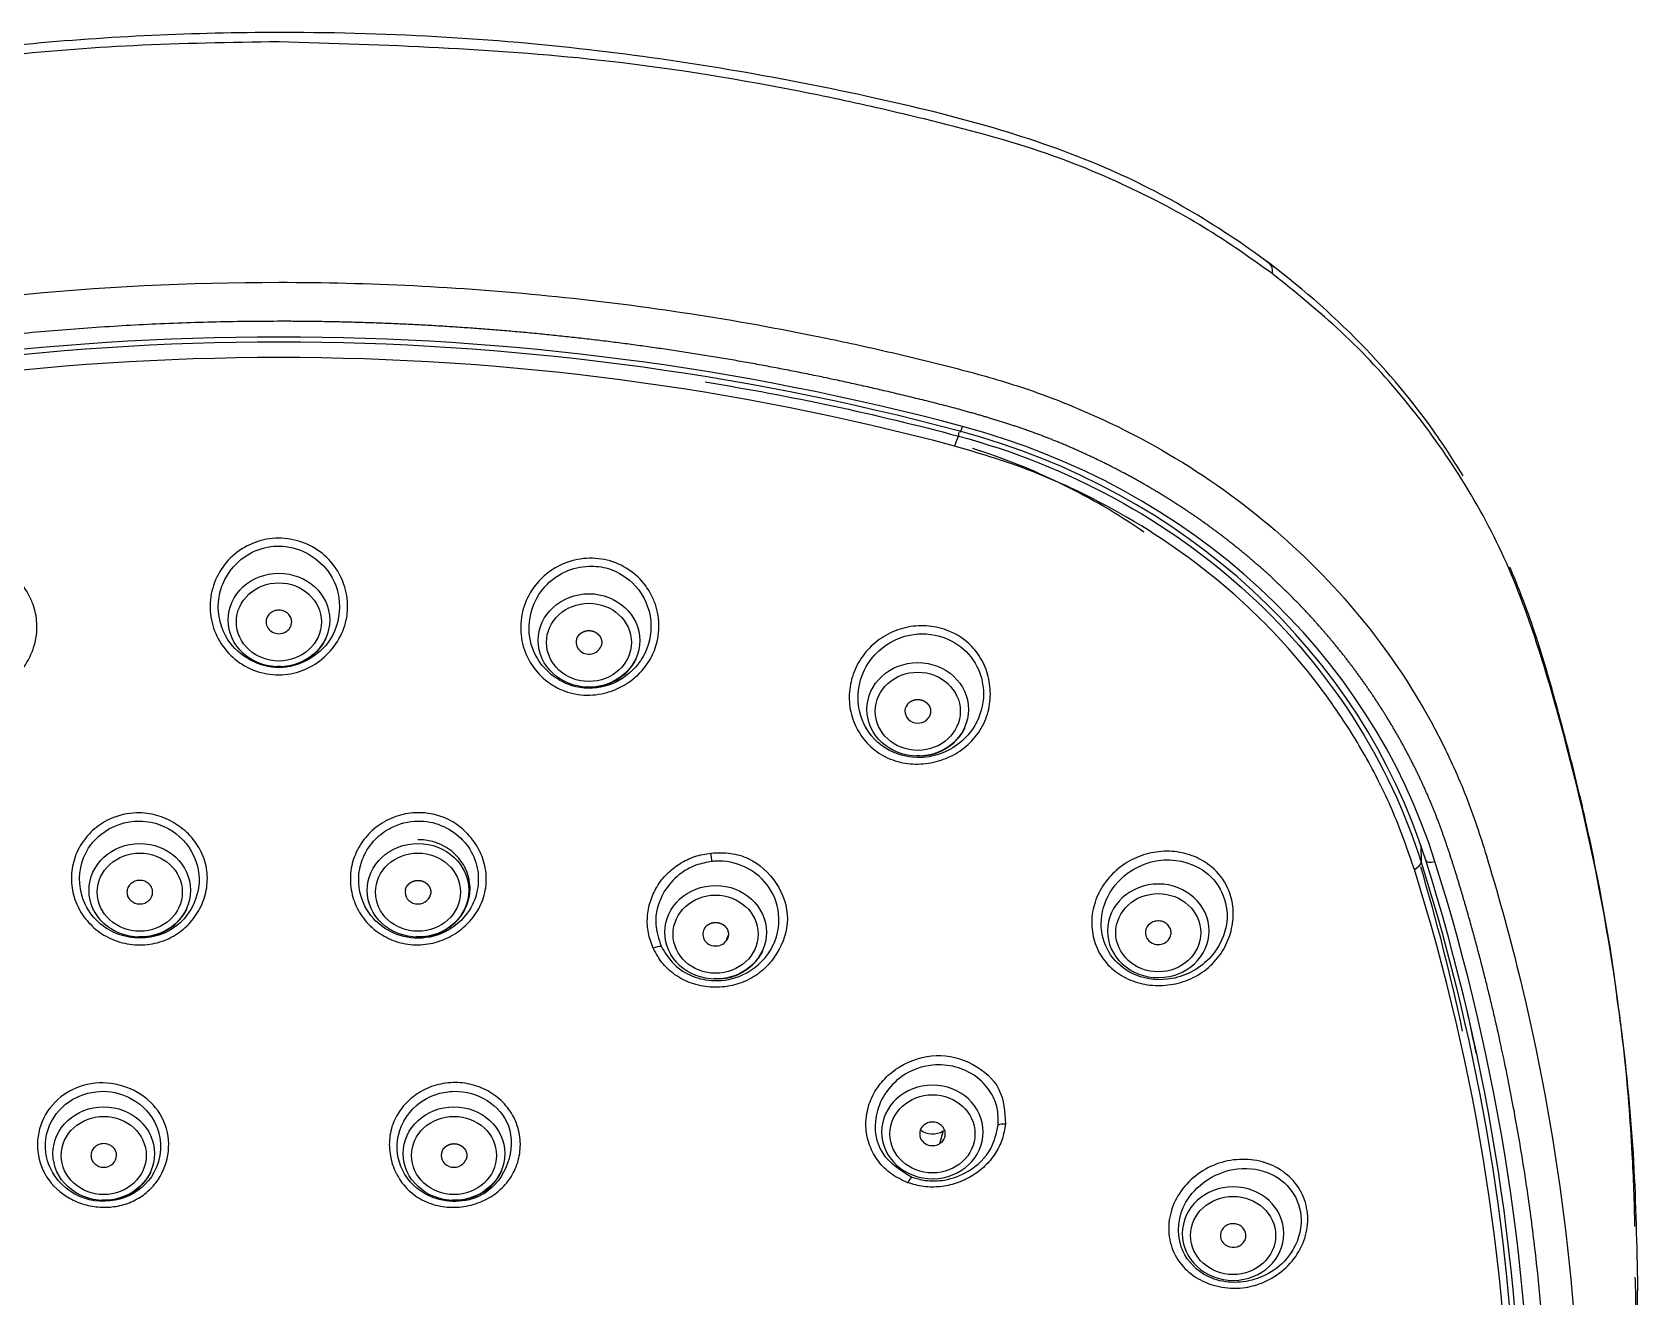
# Model space of a CAD drawing. Extents: x -3383 to -2963, y -4299 to -3705.
# Drawn here: x -3177.39 to -3167.36, y -4033.62 to -4025.72 of the extents above; entities that cross this region are included whole.
import ezdxf

# ---------------------------------------------------------------- set-up
doc = ezdxf.new("R2010")
doc.units = 0
doc.header["$LTSCALE"] = 7
doc.layers.add('6', color=7, linetype='CONTINUOUS')

msp = doc.modelspace()

# ---------------------------------------------------------------- linework, layer by layer
at = {"layer": '6', "color": 3, "linetype": 'Continuous'}
for p, q in [((-3171.600891, -4028.223936), (-3171.600752, -4028.245831)), ((-3168.712415, -4030.801003), (-3168.710135, -4030.906657)), ((-3173.051646, -4031.397781), (-3173.0397, -4031.365185)), ((-3171.697014, -4032.58595), (-3171.718877, -4032.665236))]:
    msp.add_line(p, q, dxfattribs=at)
at = {"layer": '6', "color": 7, "linetype": 'Continuous'}
for centre, major_axis, start_param, end_param in [((-3175.846366, -4041.73779), (-15.329478, 0), 4.430061737, 4.994716223), ((-3175.846366, -4041.714551), (15.26948, 0), 1.288469084, 1.85312357), ((-3172.78186, -4031.989871), (4.26948, 0), 0.282327243, 1.288469084), ((-3172.78186, -4032.013111), (-4.329478, 0), 3.423919897, 4.430061737), ((-3172.78186, -4031.71636), (-3.898941, 0), 4.068778229, 4.380509253), ((-3175.846366, -4029.406475), (-0.08, 0), 0, 3.141592654), ((-3173.909404, -4029.534095), (0.08, 0), 2.827433388, 5.969026042), ((-3171.854974, -4029.964596), (0.08, 0), 2.513274123, 5.654866776), ((-3183.346366, -4034.638638), (-15.176158, 0), 3.334325117, 3.409909407), ((-3183.346366, -4034.810765), (15.26948, 0), 6.000858064, 6.56551255), ((-3183.346366, -4034.834004), (-15.329478, 0), 2.859265411, 3.423919897), ((-3176.715263, -4031.094348), (-0.08, 0), 0.196349541, 3.337942194), ((-3174.97747, -4031.094348), (0.08, 0), 2.945243113, 6.086835766), ((-3173.118164, -4031.356868), (0.08, 0), 2.552544031, 5.694136685), ((-3170.352686, -4031.347459), (-0.08, 0), 5.340707511, 8.482300165), ((-3170.352686, -4031.335737), (-0.317321, 0), 1.583264352, 3.141592755), ((-3183.346366, -4034.661878), (15.236156, 0), 6.466892111, 6.485508068), ((-3171.763322, -4032.604006), (-0.08, 0), 5.301437603, 8.443030257), ((-3171.763322, -4032.494602), (-0.119351, 0), 7.168967501, 8.443030257), ((-3171.763322, -4032.592284), (-0.317321, 0), 1.583264352, 3.141592755), ((-3176.940371, -4032.738831), (-0.08, 0), 0.392699082, 3.534291735), ((-3174.752362, -4032.738831), (0.08, 0), 2.748893572, 5.890486225), ((-3169.885008, -4033.238571), (-0.08, 0), 5.026548246, 8.168140899), ((-3169.885008, -4033.226849), (-0.317321, 0), 1.583264352, 3.141592755)]:
    msp.add_ellipse(centre, major_axis=major_axis, ratio=0.920505, start_param=start_param, end_param=end_param, dxfattribs=at)
at = {"layer": '6', "color": 3, "linetype": 'Continuous'}
for centre, major_axis, ratio, start_param, end_param in [((-3171.575704, -4028.162141), (-0.015479, -0.057969), 0.108854, 5.904811279, 7.46688096), ((-3168.623788, -4030.879395), (-0.057226, -0.018033), 0.375262, 6.174203532, 7.736273212), ((-3170.352686, -4031.335737), (-0.317321, 0), 0.920505, 3.141592755, 6.283185307), ((-3170.352686, -4031.335737), (-0.317321, 0), 0.920505, 0, 1.570796595), ((-3170.352686, -4031.335737), (-0.317321, 0), 0.920505, 1.570796152, 1.583264352), ((-3171.763322, -4032.592284), (-0.317321, 0), 0.920505, 3.141592755, 6.283185307), ((-3171.763322, -4032.592284), (-0.317321, 0), 0.920505, 0, 1.570796595), ((-3171.763322, -4032.592284), (-0.317321, 0), 0.920505, 1.570796152, 1.583264352), ((-3169.885008, -4033.226849), (-0.317321, 0), 0.920505, 3.141592755, 6.283185307), ((-3169.885008, -4033.226849), (-0.317321, 0), 0.920505, 0, 1.570796595), ((-3169.885008, -4033.226849), (-0.317321, 0), 0.920505, 1.570796152, 1.583264352)]:
    msp.add_ellipse(centre, major_axis=major_axis, ratio=ratio, start_param=start_param, end_param=end_param, dxfattribs=at)
at = {"layer": '6', "color": 7, "linetype": 'Continuous'}
for centre in [(-3175.846366, -4029.394753), (-3173.909404, -4029.522373), (-3171.854974, -4029.952874), (-3176.715263, -4031.082626), (-3174.97747, -4031.082626), (-3173.118164, -4031.345146), (-3176.940371, -4032.727109), (-3174.752362, -4032.727109)]:
    msp.add_ellipse(centre, major_axis=(-0.317321, 0), ratio=0.920505, dxfattribs=at)
at = {"layer": '6', "color": 3, "linetype": 'Continuous'}
for centre in [(-3175.846366, -4029.406475), (-3173.909404, -4029.534095), (-3171.854974, -4029.964596), (-3176.715263, -4031.094348), (-3174.97747, -4031.094348), (-3173.118164, -4031.356868), (-3170.352686, -4031.347459), (-3171.763322, -4032.604006), (-3176.940371, -4032.738831), (-3174.752362, -4032.738831), (-3169.885008, -4033.238571)]:
    msp.add_ellipse(centre, major_axis=(0.265359, 0), ratio=0.920505, dxfattribs=at)
at = {"layer": '6', "color": 7, "linetype": 'Continuous'}
for points, degree, knots in [([(-3175.845928, -4025.72491), (-3176.377061, -4025.725051), (-3177.43173, -4025.774843), (-3178.743355, -4025.958086), (-3179.782116, -4026.18402), (-3180.583049, -4026.38529), (-3181.365153, -4026.716005), (-3181.840893, -4027.019949), (-3182.06729, -4027.19257)], 3, [0, 0, 0, 0, 0.243374034, 0.486119017, 0.608044939, 0.733768683, 0.866718888, 1, 1, 1, 1]), ([(-3169.625768, -4027.192253), (-3169.956407, -4026.940748), (-3170.517146, -4026.607556), (-3171.387423, -4026.307102), (-3172.439586, -4026.053021), (-3173.938421, -4025.792259), (-3175.19845, -4025.722457), (-3175.883776, -4025.724964)], 3, [0, 0, 0, 0, 0.191298929, 0.304437957, 0.421862949, 0.688228514, 1, 1, 1, 1]), ([(-3168.448404, -4028.494038), (-3168.501623, -4028.405688), (-3168.690852, -4028.114476), (-3169.086693, -4027.640982), (-3169.475862, -4027.301998), (-3169.695341, -4027.140081)], 3, [0, 0, 0, 0, 0.169607065, 0.569441374, 1, 1, 1, 1]), ([(-3183.978728, -4034.770891), (-3183.978138, -4034.253345), (-3183.916297, -4033.218396), (-3183.71188, -4032.067788), (-3183.519398, -4031.312201), (-3183.430293, -4030.999411), (-3183.354293, -4030.750379), (-3183.269733, -4030.503658), (-3182.985861, -4029.841295), (-3182.256677, -4028.866739), (-3181.19815, -4028.196078), (-3180.478944, -4027.934516), (-3180.210952, -4027.856957), (-3179.805411, -4027.751831), (-3178.373771, -4027.424977), (-3176.408018, -4027.22904), (-3174.161422, -4027.340986), (-3172.912279, -4027.528385), (-3172.091856, -4027.705184), (-3171.752203, -4027.787067), (-3171.481771, -4027.856927), (-3171.21384, -4027.934676), (-3170.494503, -4028.195771), (-3169.435951, -4028.866835), (-3168.707205, -4029.841368), (-3168.422826, -4030.50361), (-3168.338472, -4030.750388), (-3168.224107, -4031.123837), (-3167.868348, -4032.442294), (-3167.715184, -4033.735799), (-3167.714005, -4034.770891)], 3, [0, 0, 0, 0, 0.0625, 0.125, 0.140625, 0.15625, 0.1640625, 0.171875, 0.1875, 0.25, 0.3125, 0.328125, 0.3359375, 0.34375, 0.375, 0.5, 0.5625, 0.625, 0.640625, 0.65625, 0.6640625, 0.671875, 0.6875, 0.75, 0.8125, 0.828125, 0.8359375, 0.84375, 0.875, 1, 1, 1, 1]), ([(-3168.752575, -4030.953176), (-3168.793441, -4030.834962), (-3168.875166, -4030.598553), (-3169.043955, -4030.259786), (-3169.278549, -4029.883306), (-3169.601019, -4029.484226), (-3170.085521, -4029.038053), (-3170.64882, -4028.675187), (-3171.196995, -4028.433285), (-3171.507806, -4028.342586), (-3171.626122, -4028.30806)], 3, [0, 0, 0, 0, 0.095304156, 0.190593741, 0.285868658, 0.428707048, 0.571535571, 0.769338001, 0.912194553, 1, 1, 1, 1]), ([(-3175.846366, -4029.737015), (-3175.896291, -4029.7372), (-3175.995724, -4029.719317), (-3176.126674, -4029.645274), (-3176.223184, -4029.531985), (-3176.276075, -4029.394279), (-3176.279764, -4029.247345), (-3176.233423, -4029.107232), (-3176.142543, -4028.98912), (-3176.015389, -4028.908693), (-3175.868103, -4028.874891), (-3175.718103, -4028.893945), (-3175.583691, -4028.961887), (-3175.480981, -4029.069733), (-3175.430907, -4029.182663), (-3175.413438, -4029.292445), (-3175.420559, -4029.404757), (-3175.473123, -4029.531921), (-3175.570022, -4029.642749), (-3175.698128, -4029.718492), (-3175.796776, -4029.736832), (-3175.846366, -4029.737015)], 3, [0, 0, 0, 0, 0.054957709, 0.109490666, 0.164289101, 0.219003888, 0.273653641, 0.328217091, 0.383219752, 0.437999616, 0.492552925, 0.547180511, 0.60179969, 0.656763672, 0.711023748, 0.73867027, 0.782564412, 0.83722023, 0.891440325, 0.945410901, 1, 1, 1, 1]), ([(-3177.659223, -4029.84707), (-3177.706987, -4029.861478), (-3177.807782, -4029.872767), (-3177.956251, -4029.839013), (-3178.083573, -4029.757337), (-3178.17603, -4029.639729), (-3178.223741, -4029.499488), (-3178.221258, -4029.351862), (-3178.169654, -4029.21289), (-3178.07233, -4029.0995), (-3177.941429, -4029.024966), (-3177.791739, -4029.00004), (-3177.641935, -4029.026877), (-3177.510549, -4029.101469), (-3177.428389, -4029.196132), (-3177.378544, -4029.296946), (-3177.351649, -4029.407059), (-3177.363619, -4029.544112), (-3177.422921, -4029.67799), (-3177.522722, -4029.787019), (-3177.611698, -4029.832735), (-3177.659223, -4029.84707)], 3, [0, 0, 0, 0, 0.05491055, 0.109452162, 0.164306498, 0.21902058, 0.273573744, 0.328143047, 0.383179674, 0.437915395, 0.49248952, 0.547219008, 0.601780036, 0.65667489, 0.710948711, 0.738601629, 0.782481288, 0.837135639, 0.89136466, 0.945364192, 1, 1, 1, 1]), ([(-3174.03351, -4029.84707), (-3174.057599, -4029.83994), (-3174.104116, -4029.821381), (-3174.18832, -4029.769468), (-3174.274097, -4029.67916), (-3174.332316, -4029.543301), (-3174.341703, -4029.395954), (-3174.301159, -4029.253422), (-3174.228712, -4029.151707), (-3174.152992, -4029.087586), (-3174.066992, -4029.036769), (-3173.944507, -4029.002642), (-3173.792988, -4029.012438), (-3173.65519, -4029.073711), (-3173.564852, -4029.160066), (-3173.51391, -4029.24378), (-3173.478124, -4029.334223), (-3173.466765, -4029.432363), (-3173.482996, -4029.542726), (-3173.52358, -4029.648691), (-3173.597153, -4029.737198), (-3173.67648, -4029.795746), (-3173.742225, -4029.829865), (-3173.812547, -4029.853222), (-3173.885872, -4029.864896), (-3173.960596, -4029.863922), (-3174.00955, -4029.854162), (-3174.03351, -4029.84707)], 3, [0, 0, 0, 0, 0.027712781, 0.055136749, 0.109598284, 0.164295277, 0.218928051, 0.273619182, 0.328122092, 0.35555649, 0.38319919, 0.43793717, 0.492432963, 0.546917111, 0.601518643, 0.629226407, 0.656703625, 0.710887278, 0.738480382, 0.782297181, 0.83685806, 0.864059197, 0.891187323, 0.918246426, 0.945282179, 0.972436815, 1, 1, 1, 1]), ([(-3167.483196, -4031.774961), (-3167.489141, -4031.724607), (-3167.518968, -4031.487832), (-3167.589087, -4031.088873), (-3167.699632, -4030.554193), (-3167.844646, -4029.991257), (-3167.98834, -4029.482591), (-3168.111615, -4029.167623), (-3168.156142, -4029.064352)], 3, [0, 0, 0, 0, 0.055021959, 0.258726695, 0.434104235, 0.641592492, 0.881127326, 1, 1, 1, 1]), ([(-3172.097406, -4030.225416), (-3172.133363, -4030.201686), (-3172.196804, -4030.143046), (-3172.261108, -4030.031857), (-3172.288906, -4029.90674), (-3172.277933, -4029.778557), (-3172.231114, -4029.657587), (-3172.150325, -4029.554296), (-3172.043004, -4029.477383), (-3171.918107, -4029.432409), (-3171.785567, -4029.426203), (-3171.643847, -4029.460401), (-3171.522083, -4029.541172), (-3171.441756, -4029.65752), (-3171.402548, -4029.777561), (-3171.398006, -4029.904547), (-3171.430249, -4030.029961), (-3171.500672, -4030.14143), (-3171.602617, -4030.226575), (-3171.72332, -4030.279934), (-3171.852888, -4030.2999), (-3171.98278, -4030.284586), (-3172.06175, -4030.248946), (-3172.097406, -4030.225416)], 3, [0, 0, 0, 0, 0.047225878, 0.094063536, 0.141052744, 0.188027902, 0.234998582, 0.282017718, 0.328978614, 0.375934696, 0.422886564, 0.46984463, 0.532180577, 0.578498599, 0.624980269, 0.671670377, 0.718628375, 0.766464371, 0.813636156, 0.860336787, 0.906832904, 0.953170953, 1, 1, 1, 1]), ([(-3175.854634, -4029.681983), (-3175.828835, -4029.684881), (-3175.762875, -4029.684386), (-3175.6604, -4029.641307), (-3175.587182, -4029.573777), (-3175.55779, -4029.524633), (-3175.55031, -4029.509263)], 3, [0, 0, 0, 0, 0.199776027, 0.5291137, 0.858579654, 1, 1, 1, 1]), ([(-3173.985488, -4029.511339), (-3173.980551, -4029.497418), (-3173.970236, -4029.48627), (-3173.965214, -4029.480842), (-3173.958928, -4029.476268), (-3173.952811, -4029.471817), (-3173.945723, -4029.468481), (-3173.938827, -4029.465236), (-3173.931117, -4029.463224), (-3173.923616, -4029.461267), (-3173.91568, -4029.460682), (-3173.90796, -4029.460113), (-3173.900001, -4029.46097), (-3173.892257, -4029.461804), (-3173.884682, -4029.464059), (-3173.877313, -4029.466253), (-3173.870316, -4029.469849), (-3173.863509, -4029.473347), (-3173.857448, -4029.478099), (-3173.851552, -4029.482722), (-3173.846582, -4029.488508), (-3173.841747, -4029.494138), (-3173.838123, -4029.500663), (-3173.834598, -4029.507011), (-3173.832412, -4029.514108), (-3173.830286, -4029.521012), (-3173.82965, -4029.528317), (-3173.829032, -4029.535424), (-3173.829963, -4029.54275), (-3173.830869, -4029.549878), (-3173.833319, -4029.556851)], 2, [0, 0, 0, 0.125, 0.125, 0.1875, 0.1875, 0.25, 0.25, 0.3125, 0.3125, 0.375, 0.375, 0.4375, 0.4375, 0.5, 0.5, 0.5625, 0.5625, 0.625, 0.625, 0.6875, 0.6875, 0.75, 0.75, 0.8125, 0.8125, 0.875, 0.875, 0.9375, 0.9375, 1, 1, 1]), ([(-3172.062701, -4030.190992), (-3171.983124, -4030.243278), (-3171.781894, -4030.285818), (-3171.571602, -4030.164302), (-3171.462708, -4030.002584), (-3171.425834, -4029.829716), (-3171.492848, -4029.640444), (-3171.64438, -4029.504424), (-3171.799757, -4029.473138), (-3171.971, -4029.496497), (-3172.122489, -4029.582779), (-3172.239, -4029.787007), (-3172.229611, -4030.021148), (-3172.124747, -4030.150225), (-3172.062701, -4030.190992)], 3, [0, 0, 0, 0, 0.117062017, 0.230399572, 0.271690186, 0.357387465, 0.441471577, 0.515038313, 0.604287033, 0.625050546, 0.726858123, 0.801706561, 0.908728792, 1, 1, 1, 1]), ([(-3173.917671, -4029.809603), (-3173.891872, -4029.812501), (-3173.825912, -4029.812006), (-3173.723437, -4029.768927), (-3173.650219, -4029.701397), (-3173.620827, -4029.652253), (-3173.613347, -4029.636883)], 3, [0, 0, 0, 0, 0.199776027, 0.5291137, 0.858579654, 1, 1, 1, 1]), ([(-3171.919696, -4029.921311), (-3171.910327, -4029.909475), (-3171.896774, -4029.901807), (-3171.890176, -4029.898074), (-3171.882662, -4029.895511), (-3171.87535, -4029.893018), (-3171.867489, -4029.891862), (-3171.859842, -4029.890737), (-3171.851834, -4029.891017), (-3171.844043, -4029.891289), (-3171.836299, -4029.89299), (-3171.828765, -4029.894645), (-3171.821484, -4029.897724), (-3171.814398, -4029.90072), (-3171.807951, -4029.905019), (-3171.80168, -4029.909202), (-3171.796232, -4029.914612), (-3171.790932, -4029.919876), (-3171.786763, -4029.926119), (-3171.782708, -4029.932192), (-3171.779924, -4029.939109), (-3171.777215, -4029.94584), (-3171.775959, -4029.953076), (-3171.774737, -4029.960115), (-3171.775041, -4029.967487), (-3171.775337, -4029.974658), (-3171.777185, -4029.981786), (-3171.778982, -4029.988721), (-3171.782327, -4029.995423), (-3171.785582, -4030.001945), (-3171.790253, -4030.00788)], 2, [0, 0, 0, 0.125, 0.125, 0.1875, 0.1875, 0.25, 0.25, 0.3125, 0.3125, 0.375, 0.375, 0.4375, 0.4375, 0.5, 0.5, 0.5625, 0.5625, 0.625, 0.625, 0.6875, 0.6875, 0.75, 0.75, 0.8125, 0.8125, 0.875, 0.875, 0.9375, 0.9375, 1, 1, 1]), ([(-3171.863242, -4030.240104), (-3171.837443, -4030.243001), (-3171.771483, -4030.242506), (-3171.669008, -4030.199427), (-3171.59579, -4030.131897), (-3171.566398, -4030.082753), (-3171.558918, -4030.067383)], 3, [0, 0, 0, 0, 0.199776027, 0.5291137, 0.858579654, 1, 1, 1, 1]), ([(-3176.636598, -4031.416681), (-3176.677989, -4031.424351), (-3176.762874, -4031.427108), (-3176.885927, -4031.395714), (-3176.994148, -4031.331132), (-3177.077541, -4031.238696), (-3177.131187, -4031.128097), (-3177.148705, -4031.007354), (-3177.129736, -4030.886793), (-3177.076059, -4030.775788), (-3176.990403, -4030.685211), (-3176.869805, -4030.615706), (-3176.729804, -4030.589731), (-3176.592141, -4030.614312), (-3176.479754, -4030.66842), (-3176.386082, -4030.749973), (-3176.318802, -4030.854736), (-3176.288004, -4030.974958), (-3176.29702, -4031.097697), (-3176.341519, -4031.211133), (-3176.41597, -4031.307898), (-3176.515924, -4031.381466), (-3176.595334, -4031.409036), (-3176.636598, -4031.416681)], 3, [0, 0, 0, 0, 0.047246983, 0.094025389, 0.140993737, 0.188059034, 0.234982805, 0.281665124, 0.328546457, 0.375781731, 0.422910624, 0.469719442, 0.532044066, 0.578335176, 0.624740174, 0.671353132, 0.71831337, 0.766310936, 0.813525496, 0.860120908, 0.906513949, 0.952898875, 1, 1, 1, 1]), ([(-3175.056135, -4031.416681), (-3175.09764, -4031.409235), (-3175.177594, -4031.38185), (-3175.279615, -4031.309371), (-3175.355025, -4031.21148), (-3175.396948, -4031.096443), (-3175.404312, -4030.974677), (-3175.374243, -4030.855976), (-3175.310213, -4030.750282), (-3175.217524, -4030.665769), (-3175.102759, -4030.611824), (-3174.963831, -4030.589871), (-3174.823863, -4030.615306), (-3174.705703, -4030.686731), (-3174.622107, -4030.776512), (-3174.566282, -4030.885141), (-3174.543826, -4031.00602), (-3174.561239, -4031.128542), (-3174.617025, -4031.239436), (-3174.702362, -4031.329221), (-3174.809112, -4031.393029), (-3174.930492, -4031.426371), (-3175.01491, -4031.424078), (-3175.056135, -4031.416681)], 3, [0, 0, 0, 0, 0.047329689, 0.094095433, 0.140993166, 0.188017837, 0.234983735, 0.281785428, 0.328666675, 0.375845003, 0.422991118, 0.469855461, 0.532019703, 0.578288765, 0.624748318, 0.671426628, 0.718415671, 0.766386542, 0.813581413, 0.860194732, 0.90661568, 0.952990257, 1, 1, 1, 1]), ([(-3174.985738, -4031.369856), (-3174.959939, -4031.372754), (-3174.893979, -4031.372259), (-3174.791504, -4031.329179), (-3174.701362, -4031.24604), (-3174.651554, -4031.136447), (-3174.648999, -4031.018955), (-3174.692317, -4030.91014), (-3174.77426, -4030.824056), (-3174.876313, -4030.775935), (-3174.945943, -4030.766809), (-3174.97747, -4030.76664)], 3, [0, 0, 0, 0, 0.073870303, 0.195648046, 0.317473222, 0.438159006, 0.556787263, 0.673880596, 0.791172472, 0.909987686, 1, 1, 1, 1]), ([(-3170.686726, -4031.523953), (-3170.712292, -4031.491426), (-3170.751961, -4031.418218), (-3170.774769, -4031.295184), (-3170.75829, -4031.169406), (-3170.703794, -4031.052426), (-3170.618465, -4030.953083), (-3170.507613, -4030.880624), (-3170.381356, -4030.840415), (-3170.24978, -4030.834864), (-3170.124201, -4030.866857), (-3170.003431, -4030.939245), (-3169.916612, -4031.04959), (-3169.880877, -4031.181987), (-3169.885383, -4031.305918), (-3169.924883, -4031.426186), (-3169.998225, -4031.534192), (-3170.10234, -4031.617691), (-3170.226137, -4031.667747), (-3170.335041, -4031.680389), (-3170.42026, -4031.673559), (-3170.502852, -4031.65569), (-3170.599511, -4031.612446), (-3170.661277, -4031.556331), (-3170.686726, -4031.523953)], 3, [0, 0, 0, 0, 0.047151818, 0.094006455, 0.141003521, 0.188016207, 0.234967556, 0.281834688, 0.328789184, 0.375835912, 0.422771915, 0.469639749, 0.532198714, 0.57854152, 0.624943884, 0.67152841, 0.71839829, 0.766190737, 0.813368819, 0.860072946, 0.883402562, 0.906683479, 0.953064327, 1, 1, 1, 1]), ([(-3173.140951, -4030.902407), (-3173.174904, -4030.908611), (-3173.249332, -4030.922211), (-3173.356751, -4030.985585), (-3173.462558, -4031.105734), (-3173.510051, -4031.275167), (-3173.472919, -4031.387505), (-3173.458057, -4031.432467)], 3, [0, 0, 0, 0, 0.140817957, 0.308693686, 0.50144699, 0.80045913, 1, 1, 1, 1]), ([(-3173.458057, -4031.432467), (-3173.434021, -4031.472261), (-3173.386463, -4031.550996), (-3173.265265, -4031.625874), (-3173.113865, -4031.658259), (-3172.924632, -4031.620564), (-3172.750923, -4031.466473), (-3172.701314, -4031.237699), (-3172.78041, -4031.042629), (-3172.931256, -4030.922405), (-3173.064144, -4030.89604), (-3173.133363, -4030.901778), (-3173.140951, -4030.902407)], 3, [0, 0, 0, 0, 0.085242109, 0.168660896, 0.251506032, 0.359659161, 0.501090266, 0.6452241, 0.767587622, 0.875544578, 0.986356641, 1, 1, 1, 1]), ([(-3168.752563, -4038.722686), (-3168.354829, -4037.462457), (-3167.949049, -4034.837866), (-3168.354829, -4032.213337), (-3168.752562, -4030.953171)], 3, [0, 0, 0, 0, 0.500000208, 1, 1, 1, 1]), ([(-3175.055933, -4031.079982), (-3175.052808, -4031.065623), (-3175.043988, -4031.053435), (-3175.039693, -4031.047503), (-3175.034035, -4031.04228), (-3175.028529, -4031.037198), (-3175.021916, -4031.033118), (-3175.015482, -4031.02915), (-3175.008083, -4031.026318), (-3175.000884, -4031.023562), (-3174.993077, -4031.022123), (-3174.985483, -4031.020723), (-3174.97747, -4031.020713), (-3174.969673, -4031.020703), (-3174.961863, -4031.022123), (-3174.954265, -4031.023504), (-3174.946858, -4031.026318), (-3174.93965, -4031.029055), (-3174.933025, -4031.033119), (-3174.926579, -4031.037071), (-3174.920905, -4031.04228), (-3174.915385, -4031.047348), (-3174.910953, -4031.053436), (-3174.906641, -4031.059358), (-3174.903565, -4031.066169), (-3174.900572, -4031.072796), (-3174.899008, -4031.079981), (-3174.897486, -4031.086971), (-3174.897475, -4031.094347), (-3174.897465, -4031.101525), (-3174.899007, -4031.108715)], 2, [0, 0, 0, 0.125, 0.125, 0.1875, 0.1875, 0.25, 0.25, 0.3125, 0.3125, 0.375, 0.375, 0.4375, 0.4375, 0.5, 0.5, 0.5625, 0.5625, 0.625, 0.625, 0.6875, 0.6875, 0.75, 0.75, 0.8125, 0.8125, 0.875, 0.875, 0.9375, 0.9375, 1, 1, 1]), ([(-3176.72353, -4031.369856), (-3176.697731, -4031.372754), (-3176.631771, -4031.372259), (-3176.529296, -4031.329179), (-3176.456078, -4031.261649), (-3176.426686, -4031.212505), (-3176.419206, -4031.197136)], 3, [0, 0, 0, 0, 0.199776027, 0.5291137, 0.858579654, 1, 1, 1, 1]), ([(-3173.184681, -4031.315956), (-3173.175825, -4031.303791), (-3173.162609, -4031.295639), (-3173.156175, -4031.29167), (-3173.148776, -4031.288838), (-3173.141577, -4031.286082), (-3173.133771, -4031.284643), (-3173.126177, -4031.283243), (-3173.118164, -4031.283233), (-3173.110367, -4031.283223), (-3173.102556, -4031.284643), (-3173.094958, -4031.286025), (-3173.087551, -4031.288838), (-3173.080343, -4031.291576), (-3173.073718, -4031.295639), (-3173.067273, -4031.299591), (-3173.061599, -4031.3048), (-3173.056078, -4031.309868), (-3173.051646, -4031.315956), (-3173.047335, -4031.321878), (-3173.044258, -4031.328689), (-3173.041264, -4031.335317), (-3173.039701, -4031.342502), (-3173.038179, -4031.349492), (-3173.038169, -4031.356868), (-3173.038158, -4031.364045), (-3173.039701, -4031.371235), (-3173.041201, -4031.378229), (-3173.044258, -4031.385047), (-3173.047232, -4031.391681), (-3173.051646, -4031.397781)], 2, [0, 0, 0, 0.125, 0.125, 0.1875, 0.1875, 0.25, 0.25, 0.3125, 0.3125, 0.375, 0.375, 0.4375, 0.4375, 0.5, 0.5, 0.5625, 0.5625, 0.625, 0.625, 0.6875, 0.6875, 0.75, 0.75, 0.8125, 0.8125, 0.875, 0.875, 0.9375, 0.9375, 1, 1, 1]), ([(-3173.126431, -4031.632376), (-3173.100632, -4031.635274), (-3173.034672, -4031.634779), (-3172.932197, -4031.5917), (-3172.858979, -4031.52417), (-3172.829587, -4031.475026), (-3172.822107, -4031.459656)], 3, [0, 0, 0, 0, 0.199776027, 0.5291137, 0.858579654, 1, 1, 1, 1]), ([(-3167.374754, -4033.1818), (-3167.377536, -4033.030561), (-3167.390854, -4032.668635), (-3167.427286, -4032.201333), (-3167.468002, -4031.881927), (-3167.483196, -4031.774961)], 3, [0, 0, 0, 0, 0.323604142, 0.773935138, 1, 1, 1, 1]), ([(-3167.35622, -4033.563721), (-3167.361416, -4033.301727), (-3167.372131, -4032.761407), (-3167.425071, -4032.213738), (-3167.461304, -4031.927918), (-3167.462553, -4031.918144)], 3, [0, 0, 0, 0, 0.476201853, 0.982086285, 1, 1, 1, 1]), ([(-3171.351955, -4032.549186), (-3171.352089, -4032.512786), (-3171.352368, -4032.437102), (-3171.402053, -4032.329025), (-3171.490518, -4032.237043), (-3171.616781, -4032.177565), (-3171.782808, -4032.164911), (-3171.998254, -4032.242698), (-3172.146442, -4032.471384), (-3172.103803, -4032.744414), (-3171.962741, -4032.830715), (-3171.89212, -4032.87392)], 3, [0, 0, 0, 0, 0.069375436, 0.144247238, 0.224236701, 0.308834601, 0.397411776, 0.519885894, 0.700938916, 0.850277772, 1, 1, 1, 1]), ([(-3177.297221, -4032.871736), (-3177.331736, -4032.81714), (-3177.370417, -4032.69078), (-3177.330861, -4032.497831), (-3177.20711, -4032.355431), (-3177.033824, -4032.279899), (-3176.840752, -4032.285009), (-3176.656092, -4032.375694), (-3176.539169, -4032.542181), (-3176.524719, -4032.738889), (-3176.589678, -4032.889159), (-3176.680661, -4032.981915), (-3176.766474, -4033.032931), (-3176.863403, -4033.060589), (-3176.963995, -4033.065082), (-3177.063052, -4033.04756), (-3177.186861, -4032.996735), (-3177.262344, -4032.926905), (-3177.297221, -4032.871736)], 3, [0, 0, 0, 0, 0.077860999, 0.156381141, 0.234391606, 0.297197001, 0.374420809, 0.452079893, 0.53160682, 0.609474497, 0.686772124, 0.725787839, 0.765354647, 0.804453849, 0.843345958, 0.88228885, 0.921321364, 1, 1, 1, 1]), ([(-3171.89212, -4032.87392), (-3171.864671, -4032.88201), (-3171.799284, -4032.901281), (-3171.6751, -4032.897499), (-3171.521131, -4032.841174), (-3171.38927, -4032.713249), (-3171.363344, -4032.59926), (-3171.351955, -4032.549186)], 3, [0, 0, 0, 0, 0.120271114, 0.286499527, 0.501831058, 0.78116304, 1, 1, 1, 1]), ([(-3174.826272, -4032.71065), (-3174.820164, -4032.697128), (-3174.80893, -4032.686759), (-3174.803461, -4032.681711), (-3174.796804, -4032.677605), (-3174.790327, -4032.67361), (-3174.782976, -4032.670796), (-3174.775825, -4032.668059), (-3174.767968, -4032.66661), (-3174.760323, -4032.665201), (-3174.752362, -4032.665191), (-3174.744617, -4032.665181), (-3174.736755, -4032.66661), (-3174.729106, -4032.668001), (-3174.721747, -4032.670796), (-3174.714588, -4032.673515), (-3174.707919, -4032.677605), (-3174.70143, -4032.681584), (-3174.695793, -4032.686759), (-3174.690309, -4032.691794), (-3174.685848, -4032.697921), (-3174.681508, -4032.703883), (-3174.678451, -4032.71065), (-3174.675478, -4032.717232), (-3174.673904, -4032.724465), (-3174.672373, -4032.731502), (-3174.672362, -4032.73883), (-3174.672351, -4032.74596), (-3174.673904, -4032.753196), (-3174.675414, -4032.760237), (-3174.678451, -4032.767012)], 2, [0, 0, 0, 0.125, 0.125, 0.1875, 0.1875, 0.25, 0.25, 0.3125, 0.3125, 0.375, 0.375, 0.4375, 0.4375, 0.5, 0.5, 0.5625, 0.5625, 0.625, 0.625, 0.6875, 0.6875, 0.75, 0.75, 0.8125, 0.8125, 0.875, 0.875, 0.9375, 0.9375, 1, 1, 1]), ([(-3170.267612, -4033.313597), (-3170.282795, -4033.270062), (-3170.295399, -4033.176966), (-3170.262718, -4033.036629), (-3170.181082, -4032.9129), (-3170.062595, -4032.819251), (-3169.920729, -4032.765681), (-3169.770946, -4032.758217), (-3169.629535, -4032.796916), (-3169.513642, -4032.879794), (-3169.436775, -4032.99651), (-3169.409914, -4033.1341), (-3169.435421, -4033.275354), (-3169.509463, -4033.402731), (-3169.604413, -4033.485621), (-3169.706006, -4033.5388), (-3169.817334, -4033.571193), (-3169.956507, -4033.569118), (-3170.09311, -4033.522664), (-3170.205026, -4033.436807), (-3170.252505, -4033.356915), (-3170.267612, -4033.313597)], 3, [0, 0, 0, 0, 0.05491055, 0.109452162, 0.164306498, 0.21902058, 0.273573744, 0.328143047, 0.383179674, 0.437915395, 0.49248952, 0.547219008, 0.601780035, 0.65667489, 0.710948711, 0.738601629, 0.782481288, 0.837135639, 0.89136466, 0.945364191, 1, 1, 1, 1]), ([(-3176.948639, -4033.014339), (-3176.92284, -4033.017236), (-3176.85688, -4033.016741), (-3176.754405, -4032.973662), (-3176.681187, -4032.906132), (-3176.651795, -4032.856988), (-3176.644314, -4032.841618)], 3, [0, 0, 0, 0, 0.199776027, 0.5291137, 0.858579654, 1, 1, 1, 1]), ([(-3174.760629, -4033.014339), (-3174.73483, -4033.017236), (-3174.66887, -4033.016741), (-3174.566395, -4032.973662), (-3174.491182, -4032.904292), (-3174.461092, -4032.852417), (-3174.452941, -4032.834467)], 3, [0, 0, 0, 0, 0.195512937, 0.517822757, 0.840258122, 1, 1, 1, 1])]:
    msp.add_open_spline(points, degree=degree, knots=knots, dxfattribs=at)
at = {"layer": '6', "color": 3, "linetype": 'Continuous'}
for points, degree, knots in [([(-3175.845593, -4025.782651), (-3176.148844, -4025.787418), (-3176.733478, -4025.796609), (-3177.574973, -4025.86484), (-3178.34664, -4025.961772), (-3179.103119, -4026.09105), (-3179.862419, -4026.258906), (-3180.547789, -4026.438718), (-3181.300807, -4026.733983), (-3181.744704, -4027.027594), (-3182.051452, -4027.230488)], 3, [0, 0, 0, 0, 0.139878365, 0.269670177, 0.389374047, 0.498991101, 0.624289184, 0.749322632, 0.826773981, 1, 1, 1, 1]), ([(-3169.641234, -4027.23049), (-3169.763054, -4027.143807), (-3170.028455, -4026.954958), (-3170.498044, -4026.69868), (-3171.098372, -4026.44713), (-3171.732297, -4026.282619), (-3172.258836, -4026.159866), (-3172.935926, -4026.022255), (-3174.0979, -4025.838198), (-3175.180262, -4025.803796), (-3175.845593, -4025.78265)], 3, [0, 0, 0, 0, 0.070892208, 0.15444739, 0.250650876, 0.373653846, 0.457117125, 0.501000532, 0.693263766, 1, 1, 1, 1]), ([(-3167.462553, -4031.918144), (-3167.498645, -4031.635747), (-3167.591596, -4031.047239), (-3167.773062, -4030.266262), (-3167.968362, -4029.575848), (-3168.174687, -4029.007167), (-3168.461074, -4028.484551), (-3168.805496, -4028.011643), (-3169.195917, -4027.588359), (-3169.494269, -4027.3486), (-3169.641234, -4027.230498)], 3, [0, 0, 0, 0, 0.163266193, 0.341507231, 0.458996512, 0.573335033, 0.684604307, 0.792812556, 0.897941711, 1, 1, 1, 1]), ([(-3167.910269, -4034.834194), (-3167.912011, -4033.315713), (-3168.261068, -4031.833229), (-3168.347265, -4031.467145), (-3168.456752, -4031.096142), (-3168.485868, -4030.997479), (-3168.512623, -4030.913885), (-3168.54321, -4030.818317), (-3168.573611, -4030.733319), (-3168.606988, -4030.639998), (-3168.641694, -4030.555095), (-3168.678983, -4030.463872), (-3168.71885, -4030.379869), (-3168.800996, -4030.206781), (-3168.901069, -4030.040129), (-3169.000662, -4029.874279), (-3169.116716, -4029.717075), (-3169.232607, -4029.56009), (-3169.363385, -4029.413894), (-3169.494422, -4029.267409), (-3169.638675, -4029.133777), (-3169.782799, -4029.000263), (-3169.94162, -4028.878415), (-3170.099849, -4028.757022), (-3170.270346, -4028.649057), (-3170.440842, -4028.541094), (-3170.62108, -4028.448225), (-3170.801984, -4028.355013), (-3170.99005, -4028.278439), (-3171.081238, -4028.241311), (-3171.181085, -4028.20629), (-3171.274048, -4028.173684), (-3171.376359, -4028.142294), (-3171.469997, -4028.113564), (-3171.574369, -4028.084993), (-3171.667149, -4028.059595), (-3171.773612, -4028.032933), (-3172.181283, -4027.930835), (-3172.574153, -4027.852131), (-3173.378744, -4027.690947), (-3174.195246, -4027.610059), (-3175.013373, -4027.529011), (-3175.841969, -4027.528792), (-3177.495006, -4027.528355), (-3179.109632, -4027.850448), (-3179.507631, -4027.929843), (-3179.911051, -4028.03078), (-3180.017909, -4028.057516), (-3180.110309, -4028.0827), (-3180.214585, -4028.11112), (-3180.307975, -4028.139605), (-3180.40994, -4028.170705), (-3180.502686, -4028.203041), (-3180.602075, -4028.237692), (-3180.693079, -4028.274553), (-3180.880435, -4028.35044), (-3181.061135, -4028.442987), (-3181.241029, -4028.535121), (-3181.411612, -4028.642439), (-3181.582075, -4028.749682), (-3181.740654, -4028.870526), (-3181.899709, -4028.991732), (-3182.044407, -4029.124865), (-3182.188947, -4029.257852), (-3182.320869, -4029.404429), (-3182.452111, -4029.550249), (-3182.568821, -4029.707331), (-3182.685374, -4029.864201), (-3182.785582, -4030.029905), (-3182.886038, -4030.196021), (-3182.968469, -4030.368484), (-3183.00842, -4030.45207), (-3183.046031, -4030.543325), (-3183.081058, -4030.628313), (-3183.114816, -4030.721886), (-3183.145688, -4030.807462), (-3183.17656, -4030.903261), (-3183.203915, -4030.988145), (-3183.233, -4031.086542), (-3183.344116, -4031.462461), (-3183.42982, -4031.824921), (-3183.780714, -4033.308927), (-3183.782463, -4034.834194)], 2, [0, 0, 0, 0.125, 0.125, 0.15625, 0.15625, 0.1640625, 0.1640625, 0.171875, 0.171875, 0.1796875, 0.1796875, 0.1875, 0.1875, 0.203125, 0.203125, 0.21875, 0.21875, 0.234375, 0.234375, 0.25, 0.25, 0.265625, 0.265625, 0.28125, 0.28125, 0.296875, 0.296875, 0.3125, 0.3125, 0.3203125, 0.3203125, 0.328125, 0.328125, 0.3359375, 0.3359375, 0.34375, 0.34375, 0.375, 0.375, 0.4375, 0.4375, 0.5, 0.5, 0.625, 0.625, 0.65625, 0.65625, 0.6640625, 0.6640625, 0.671875, 0.671875, 0.6796875, 0.6796875, 0.6875, 0.6875, 0.703125, 0.703125, 0.71875, 0.71875, 0.734375, 0.734375, 0.75, 0.75, 0.765625, 0.765625, 0.78125, 0.78125, 0.796875, 0.796875, 0.8125, 0.8125, 0.8203125, 0.8203125, 0.828125, 0.828125, 0.8359375, 0.8359375, 0.84375, 0.84375, 0.875, 0.875, 1, 1, 1]), ([(-3171.600751, -4028.24583), (-3170.917963, -4028.428146), (-3170.286738, -4028.771612), (-3169.281324, -4029.6971), (-3168.908196, -4030.278146), (-3168.710135, -4030.906656)], 3, [0, 0, 0, 0, 0.5, 0.5, 1, 1, 1, 1]), ([(-3175.846366, -4029.691938), (-3175.721067, -4029.691846), (-3175.510354, -4029.571803), (-3175.446505, -4029.292206), (-3175.536749, -4029.033512), (-3175.742447, -4028.92641), (-3175.920571, -4028.935658), (-3176.067956, -4028.978971), (-3176.192724, -4029.123733), (-3176.239116, -4029.323028), (-3176.182558, -4029.572199), (-3175.971532, -4029.69203), (-3175.846366, -4029.691938)], 3, [0, 0, 0, 0, 0.155384087, 0.261252662, 0.351469166, 0.498080804, 0.511449717, 0.579752996, 0.688733984, 0.738254912, 0.844781869, 1, 1, 1, 1]), ([(-3174.015753, -4029.804597), (-3173.949025, -4029.825328), (-3173.796829, -4029.826175), (-3173.62776, -4029.719607), (-3173.533683, -4029.565185), (-3173.505162, -4029.378421), (-3173.593111, -4029.176353), (-3173.760026, -4029.070603), (-3173.92029, -4029.050145), (-3174.064439, -4029.085038), (-3174.217557, -4029.196948), (-3174.299402, -4029.388844), (-3174.263455, -4029.641553), (-3174.120443, -4029.772071), (-3174.015753, -4029.804597)], 3, [0, 0, 0, 0, 0.086637893, 0.181860069, 0.23657041, 0.313590369, 0.415999264, 0.500841974, 0.551705345, 0.616005735, 0.68194008, 0.785123891, 0.864071408, 1, 1, 1, 1]), ([(-3176.647534, -4031.375329), (-3176.578751, -4031.363335), (-3176.425671, -4031.287874), (-3176.317461, -4031.060375), (-3176.367424, -4030.866462), (-3176.471502, -4030.727718), (-3176.593351, -4030.66074), (-3176.777378, -4030.640997), (-3176.95498, -4030.701875), (-3177.097158, -4030.89491), (-3177.100737, -4031.110216), (-3177.005858, -4031.259247), (-3176.868536, -4031.367247), (-3176.735524, -4031.390674), (-3176.647534, -4031.375329)], 3, [0, 0, 0, 0, 0.088664874, 0.211411309, 0.301709248, 0.341401272, 0.438492645, 0.468730666, 0.579645479, 0.659503424, 0.774207236, 0.842002174, 0.886575227, 1, 1, 1, 1]), ([(-3175.045199, -4031.375329), (-3174.983365, -4031.386647), (-3174.836673, -4031.377193), (-3174.669376, -4031.255227), (-3174.598337, -4031.090105), (-3174.598306, -4030.940026), (-3174.67192, -4030.76287), (-3174.831906, -4030.659218), (-3175.010888, -4030.644953), (-3175.135615, -4030.676305), (-3175.253339, -4030.763441), (-3175.324936, -4030.871042), (-3175.357551, -4031.011301), (-3175.330199, -4031.170932), (-3175.217586, -4031.314511), (-3175.102987, -4031.364752), (-3175.045199, -4031.375329)], 3, [0, 0, 0, 0, 0.080059261, 0.180666584, 0.24972581, 0.310960754, 0.375266602, 0.498347224, 0.530217643, 0.605133717, 0.656421983, 0.717377762, 0.770478447, 0.844154443, 0.925178911, 1, 1, 1, 1]), ([(-3173.508671, -4031.44374), (-3173.520205, -4031.412452), (-3173.543233, -4031.349984), (-3173.547266, -4031.249449), (-3173.52933, -4031.150716), (-3173.487656, -4031.058052), (-3173.424304, -4030.977414), (-3173.343468, -4030.913486), (-3173.249457, -4030.867136), (-3173.180687, -4030.855711), (-3173.146106, -4030.849966)], 3, [0, 0, 0, 0, 0.125111956, 0.249795466, 0.374547039, 0.499770079, 0.624812187, 0.749217501, 0.873892754, 1, 1, 1, 1]), ([(-3173.146106, -4030.849966), (-3173.105052, -4030.848487), (-3173.025682, -4030.845628), (-3172.870927, -4030.891089), (-3172.722642, -4031.030051), (-3172.643645, -4031.256921), (-3172.707724, -4031.449829), (-3172.804935, -4031.571368), (-3172.902118, -4031.641246), (-3173.014973, -4031.682652), (-3173.136079, -4031.693262), (-3173.255748, -4031.673266), (-3173.362746, -4031.622145), (-3173.452283, -4031.54528), (-3173.489706, -4031.47789), (-3173.508671, -4031.44374)], 3, [0, 0, 0, 0, 0.064177763, 0.124074781, 0.250110322, 0.376626199, 0.499098083, 0.562976706, 0.624566162, 0.686043318, 0.749602084, 0.81326012, 0.874982601, 0.936647034, 1, 1, 1, 1]), ([(-3170.636875, -4031.503472), (-3170.599153, -4031.551823), (-3170.487725, -4031.634854), (-3170.246663, -4031.657207), (-3170.00827, -4031.523995), (-3169.904719, -4031.295676), (-3169.939765, -4031.089043), (-3170.08524, -4030.918548), (-3170.329235, -4030.868025), (-3170.55697, -4030.963887), (-3170.694161, -4031.133505), (-3170.724128, -4031.336778), (-3170.673741, -4031.456217), (-3170.636875, -4031.503472)], 3, [0, 0, 0, 0, 0.079089547, 0.172390004, 0.286220491, 0.386589035, 0.467023146, 0.547932405, 0.665742299, 0.750201606, 0.838180827, 0.922703846, 1, 1, 1, 1]), ([(-3171.91694, -4032.908936), (-3171.952732, -4032.89249), (-3172.023547, -4032.859951), (-3172.104612, -4032.778231), (-3172.159743, -4032.680427), (-3172.183513, -4032.570326), (-3172.174545, -4032.457445), (-3172.134081, -4032.35005), (-3172.063857, -4032.254802), (-3171.939121, -4032.15688), (-3171.738327, -4032.090569), (-3171.503216, -4032.153547), (-3171.320251, -4032.314179), (-3171.311733, -4032.466705), (-3171.307506, -4032.542407)], 3, [0, 0, 0, 0, 0.063673124, 0.125980174, 0.187968377, 0.250572831, 0.313044151, 0.374730413, 0.436985848, 0.501397871, 0.624817307, 0.750706826, 0.876270234, 1, 1, 1, 1]), ([(-3176.808774, -4033.001343), (-3176.731414, -4032.972082), (-3176.583581, -4032.846751), (-3176.568496, -4032.563546), (-3176.73961, -4032.378007), (-3176.945918, -4032.321052), (-3177.150601, -4032.3737), (-3177.285044, -4032.523326), (-3177.316479, -4032.697695), (-3177.262398, -4032.881829), (-3177.074511, -4033.035686), (-3176.887938, -4033.031286), (-3176.808774, -4033.001343)], 3, [0, 0, 0, 0, 0.110421469, 0.248014455, 0.353142844, 0.435178739, 0.525243046, 0.624202057, 0.697280301, 0.76896517, 0.887003615, 1, 1, 1, 1]), ([(-3174.396228, -4032.872879), (-3174.417298, -4032.906199), (-3174.470011, -4032.966123), (-3174.57309, -4033.029119), (-3174.689216, -4033.062638), (-3174.810544, -4033.065092), (-3174.928307, -4033.034174), (-3175.029974, -4032.969423), (-3175.10456, -4032.877948), (-3175.148892, -4032.771134), (-3175.161707, -4032.657039), (-3175.139084, -4032.530773), (-3175.068381, -4032.418585), (-3174.963717, -4032.336234), (-3174.85054, -4032.290215), (-3174.728263, -4032.278301), (-3174.607787, -4032.300129), (-3174.499968, -4032.354496), (-3174.413444, -4032.43611), (-3174.355726, -4032.538858), (-3174.332152, -4032.653522), (-3174.344949, -4032.769171), (-3174.375695, -4032.84041), (-3174.396228, -4032.872879)], 3, [0, 0, 0, 0, 0.047584193, 0.094256059, 0.140723005, 0.187139614, 0.23388488, 0.281268897, 0.327979586, 0.374676911, 0.421318758, 0.467764511, 0.529969555, 0.576833364, 0.623945046, 0.671064356, 0.717961237, 0.765069688, 0.811709895, 0.858710322, 0.906640116, 0.953631147, 1, 1, 1, 1]), ([(-3174.883959, -4033.001343), (-3174.78162, -4033.040116), (-3174.473327, -4033.024209), (-3174.330652, -4032.610314), (-3174.533348, -4032.378319), (-3174.714052, -4032.327243), (-3174.871348, -4032.352732), (-3175.025292, -4032.433643), (-3175.13326, -4032.632172), (-3175.080745, -4032.870542), (-3174.957978, -4032.973299), (-3174.883959, -4033.001343)], 3, [0, 0, 0, 0, 0.14681815, 0.360051759, 0.456882197, 0.555962121, 0.602223348, 0.672398207, 0.78902257, 0.893809681, 1, 1, 1, 1]), ([(-3171.307506, -4032.542407), (-3171.312722, -4032.574843), (-3171.323068, -4032.639179), (-3171.368455, -4032.729039), (-3171.43352, -4032.807841), (-3171.517155, -4032.871355), (-3171.613328, -4032.915862), (-3171.715818, -4032.937351), (-3171.819694, -4032.937341), (-3171.884435, -4032.91843), (-3171.91694, -4032.908935)], 3, [0, 0, 0, 0, 0.125282246, 0.248488748, 0.372363717, 0.499703988, 0.627294141, 0.751774739, 0.875371508, 1, 1, 1, 1]), ([(-3170.209046, -4033.308689), (-3170.184676, -4033.379786), (-3170.101584, -4033.47866), (-3169.89208, -4033.553048), (-3169.671704, -4033.505383), (-3169.499578, -4033.342435), (-3169.437364, -4033.145938), (-3169.502699, -4032.951466), (-3169.664173, -4032.827612), (-3169.931243, -4032.799358), (-3170.215924, -4032.990901), (-3170.239244, -4033.220587), (-3170.209046, -4033.308689)], 3, [0, 0, 0, 0, 0.101242543, 0.165189881, 0.289045175, 0.359512828, 0.458968453, 0.542895021, 0.628078191, 0.723516967, 0.874541233, 1, 1, 1, 1])]:
    msp.add_open_spline(points, degree=degree, knots=knots, dxfattribs=at)
for points in [[(-3169.658193, -4027.168802), (-3169.644817, -4027.180488), (-3169.639376, -4027.201938), (-3169.641633, -4027.230198)], [(-3173.183872, -4027.907602), (-3172.650105, -4027.994073), (-3172.121378, -4028.106816), (-3171.600751, -4028.245831)], [(-3171.625863, -4028.308104), (-3171.615107, -4028.285141), (-3171.604695, -4028.254489), (-3171.600751, -4028.245831)], [(-3173.140951, -4030.902407), (-3173.142444, -4030.888225), (-3173.144524, -4030.867065), (-3173.146106, -4030.849966)], [(-3168.75265, -4030.952935), (-3168.729896, -4030.941009), (-3168.708768, -4030.920232), (-3168.710138, -4030.906658)], [(-3168.710135, -4030.906658), (-3168.339922, -4032.081467), (-3168.141222, -4033.301089), (-3168.114038, -4034.524001)], [(-3173.508671, -4031.44374), (-3173.489214, -4031.435453), (-3173.467199, -4031.43055), (-3173.458057, -4031.432467)], [(-3171.307506, -4032.542407), (-3171.32517, -4032.541789), (-3171.343106, -4032.544525), (-3171.351955, -4032.549186)], [(-3171.89212, -4032.87392), (-3171.897803, -4032.875187), (-3171.908598, -4032.890417), (-3171.91694, -4032.908935)]]:
    msp.add_open_spline(points, degree=3, dxfattribs=at)
at = {"layer": '6', "color": 7, "linetype": 'Continuous'}
for points, degree in [([(-3171.626118, -4028.308047), (-3172.995148, -4027.9419), (-3175.846366, -4027.568346), (-3178.697585, -4027.9419), (-3180.066614, -4028.308047)], 3), ([(-3175.766366, -4029.406475), (-3175.766366, -4029.396836), (-3175.770532, -4029.377561), (-3175.788325, -4029.353048), (-3175.814955, -4029.33667), (-3175.846366, -4029.330917), (-3175.877778, -4029.33667), (-3175.904408, -4029.353048), (-3175.9222, -4029.377561), (-3175.926366, -4029.396836), (-3175.926366, -4029.406475)], 3), ([(-3176.6368, -4031.079982), (-3176.638843, -4031.070527), (-3176.647014, -4031.052371), (-3176.66966, -4031.031524), (-3176.699249, -4031.020243), (-3176.731276, -4031.020242), (-3176.760865, -4031.031525), (-3176.783512, -4031.05237), (-3176.795767, -4031.079608), (-3176.795768, -4031.09926), (-3176.793725, -4031.108715)], 3), ([(-3170.305664, -4031.407035), (-3170.297192, -4031.401369), (-3170.2827, -4031.386937), (-3170.271614, -4031.359279), (-3170.272872, -4031.329821), (-3170.28628, -4031.303047), (-3170.309799, -4031.283036), (-3170.339846, -4031.272831), (-3170.371848, -4031.27399), (-3170.391237, -4031.282217), (-3170.399709, -4031.287883)], 3), ([(-3171.718877, -4032.665236), (-3171.71017, -4032.659881), (-3171.695073, -4032.645984), (-3171.682817, -4032.618747), (-3171.682817, -4032.589266), (-3171.695073, -4032.562029), (-3171.71772, -4032.541183), (-3171.747309, -4032.5299), (-3171.779336, -4032.529901), (-3171.799061, -4032.537421), (-3171.807768, -4032.542777)], 3), ([(-3176.866461, -4032.71065), (-3176.870468, -4032.701744), (-3176.88233, -4032.685404), (-3176.908959, -4032.669025), (-3176.940371, -4032.663274), (-3176.971783, -4032.669025), (-3176.998412, -4032.685404), (-3177.016206, -4032.709916), (-3177.022453, -4032.738831), (-3177.018289, -4032.758106), (-3177.014282, -4032.767012)], 3), ([(-3169.860286, -4033.308607), (-3169.850327, -4033.305629), (-3169.8317, -4033.296025), (-3169.811871, -4033.272874), (-3169.803179, -4033.244499), (-3169.806942, -4033.215222), (-3169.822592, -4033.189501), (-3169.847743, -4033.171249), (-3169.878568, -4033.163247), (-3169.89977, -4033.165556), (-3169.909729, -4033.168535)], 3), ([(-3167.438889, -4035.05299), (-3167.389302, -4034.557521), (-3167.372908, -4034.060574), (-3167.356514, -4033.563626)], 3), ([(-3167.409944, -4034.784526), (-3167.350809, -4034.14344), (-3167.372383, -4033.498898)], 2)]:
    msp.add_open_spline(points, degree=degree, dxfattribs=at)

doc.saveas('drawing.dxf')
